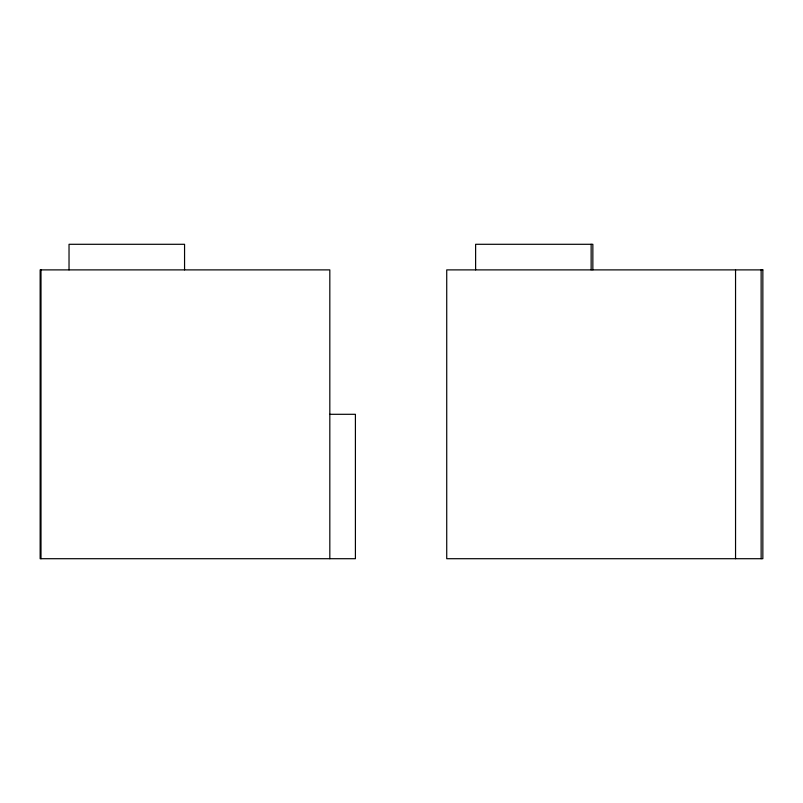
<?xml version="1.0" encoding="UTF-8"?>
<svg xmlns="http://www.w3.org/2000/svg" width="803" height="803" viewBox="0 0 803 803"><rect width="100%" height="100%" fill="white"/><g stroke="black" fill="none" stroke-linecap="round" stroke-linejoin="round"><path stroke-width="1.2" d="M329.822 414.298L355.408 414.298L355.408 558.707L40.15 558.707L40.15 269.888L329.822 269.888L329.822 558.707M761.134 269.888L761.134 558.707M735.548 269.888L735.548 558.707M592.855 269.888L592.855 244.293L475.617 244.293L475.617 269.888M591.138 244.293L591.138 269.888M184.56 269.888L184.56 244.293L69.028 244.293L69.028 269.888M41.003 269.888L41.003 558.707M762.85 269.888L446.729 269.888L446.729 558.707L762.85 558.707L762.85 269.888"/></g></svg>
